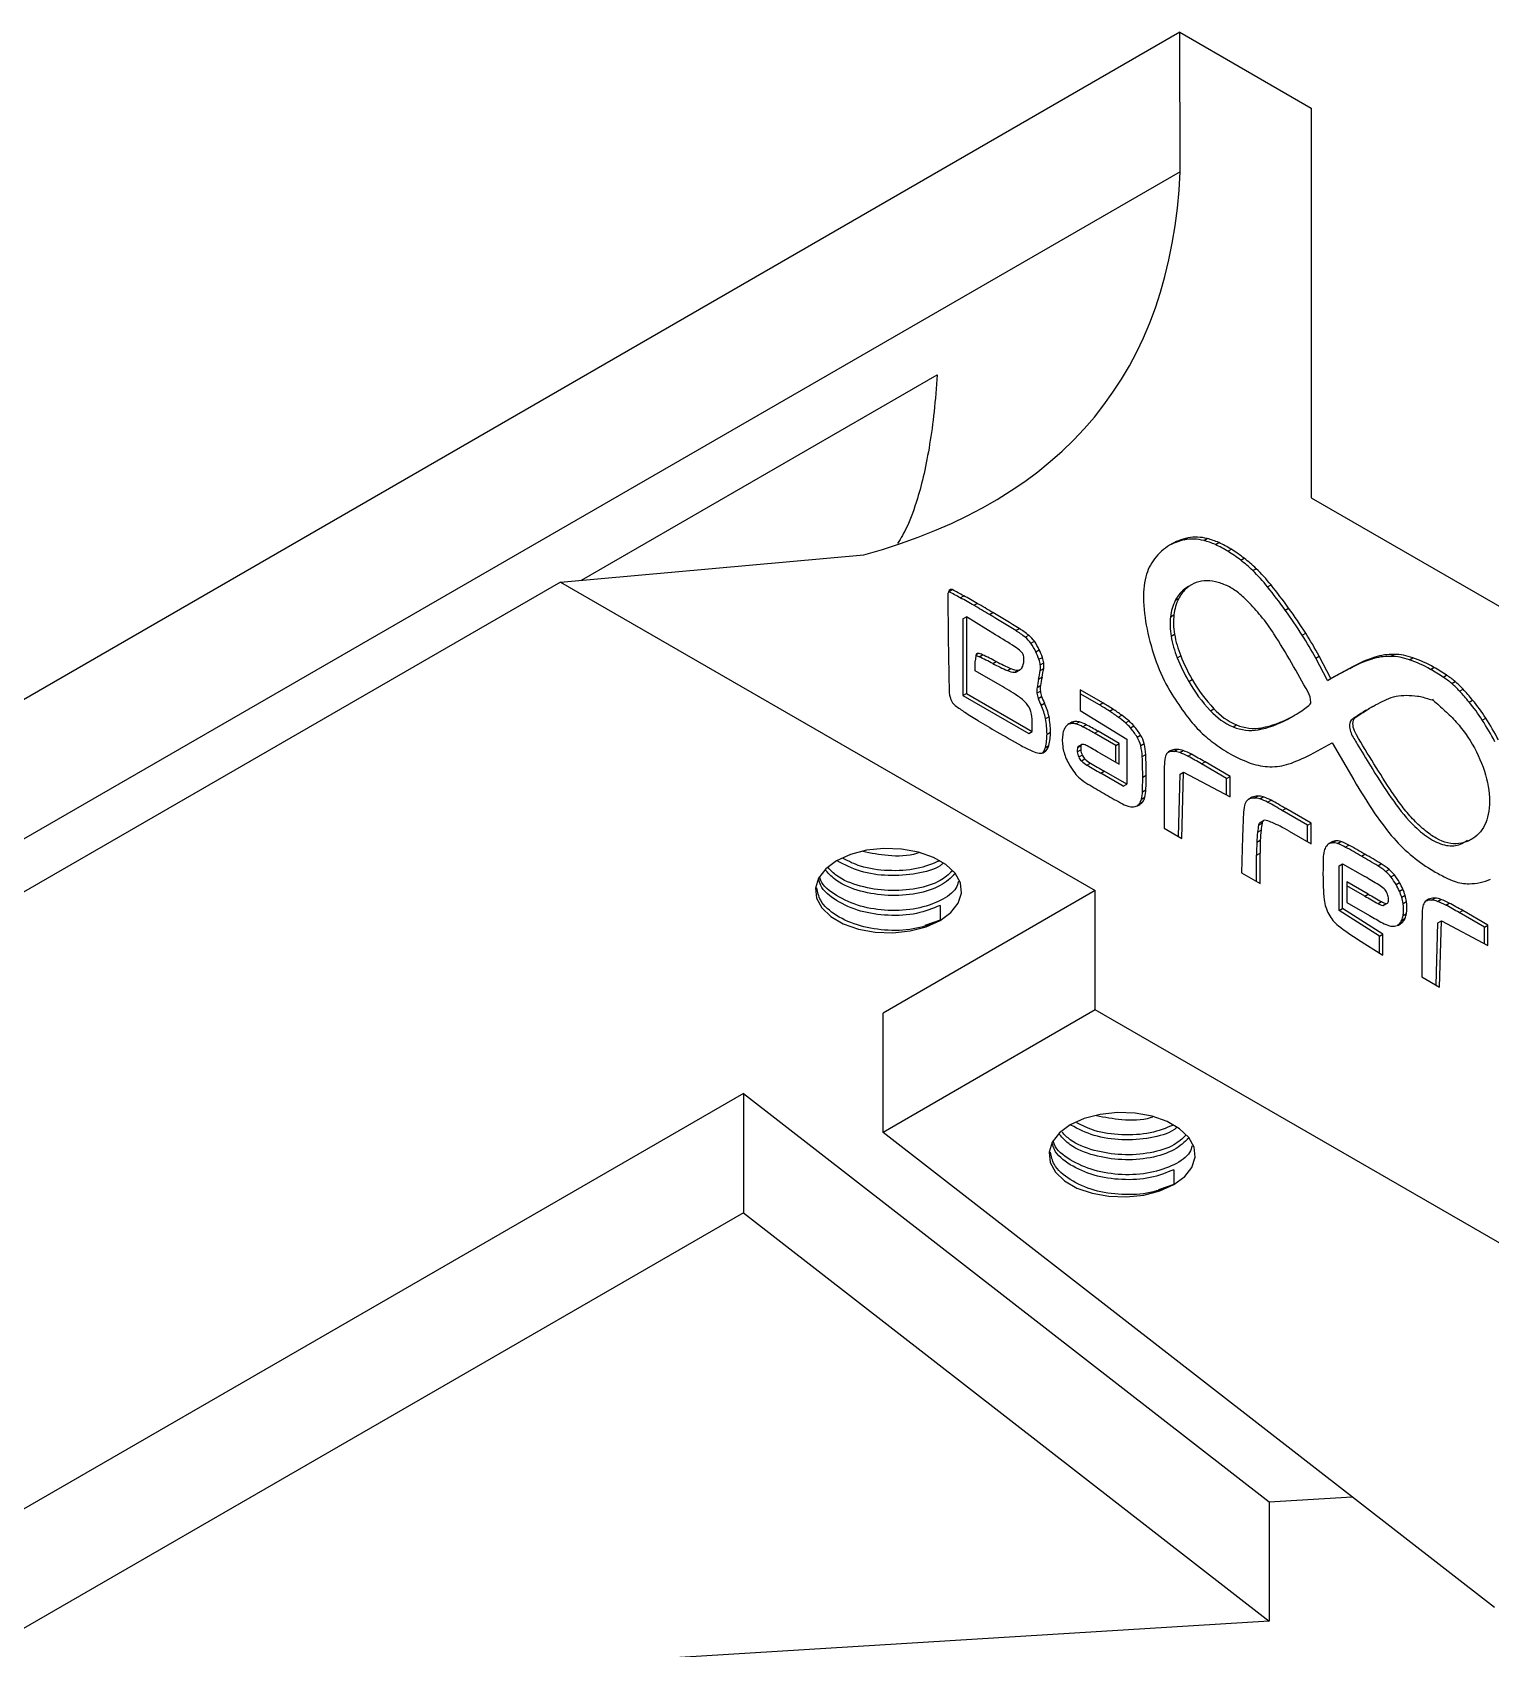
# Model space of a CAD drawing. Header units: millimetres. Extents: x 15 to 589, y 5 to 415.
# Drawn here: x 403 to 432.9, y 114.82 to 147.97 of the extents above; entities that cross this region are included whole.
import ezdxf

# ---------------------------------------------------------------- set-up
doc = ezdxf.new("R2010")
doc.units = ezdxf.units.MM

msp = doc.modelspace()

# ---------------------------------------------------------------- linework, layer by layer
at = {"color": 7, "linetype": 'Continuous', "lineweight": 25}
for p, q in [((426.52961, 147.97389), (356.52604, 107.56169)), ((426.53421, 145.11335), (426.52961, 147.97389)), ((426.52961, 147.97389), (429.22203, 146.41959)), ((429.22203, 146.41959), (429.22203, 138.42872)), ((426.53421, 145.11335), (356.53064, 104.70115)), ((414.25997, 136.73698), (421.55545, 140.94857)), ((429.22203, 138.42872), (441.05804, 131.59593)), ((426.62518, 137.563), (426.69589, 137.60382)), ((427.01801, 137.54861), (427.08872, 137.58943)), ((427.25563, 137.46591), (427.32634, 137.50673)), ((427.51402, 137.3284), (427.58473, 137.36922)), ((413.83117, 136.69864), (420.0463, 137.25436)), ((427.77559, 137.14658), (427.8463, 137.1874)), ((428.02275, 136.93161), (428.09346, 136.97243)), ((413.83117, 136.69864), (343.8276, 96.28644)), ((413.83117, 136.69864), (424.79458, 130.3696)), ((426.76552, 136.64316), (426.69481, 136.60234)), ((428.3265, 136.59856), (428.39721, 136.63938)), ((421.79153, 136.50123), (421.78689, 136.50347)), ((421.79153, 136.50123), (421.86224, 136.54205)), ((422.02635, 136.37536), (422.09706, 136.41618)), ((426.43359, 136.31834), (426.5043, 136.35916)), ((426.5689, 136.50535), (426.63961, 136.54617)), ((422.07954, 135.94043), (422.15025, 135.98126)), ((422.07954, 135.94043), (422.07954, 134.37415)), ((422.15025, 135.98126), (422.15025, 134.41497)), ((422.74937, 135.61508), (422.15025, 135.98126)), ((422.30275, 136.22035), (422.37346, 136.26117)), ((422.62261, 136.03172), (422.69333, 136.07254)), ((426.33553, 135.98537), (426.40624, 136.02619)), ((428.68802, 136.12394), (428.75873, 136.16476)), ((423.16353, 135.70295), (423.23424, 135.74377)), ((423.35923, 135.56459), (423.42994, 135.60541)), ((426.34847, 135.58933), (426.41918, 135.63015)), ((429.03877, 135.60687), (429.10948, 135.64769)), ((423.47368, 135.44143), (423.54439, 135.48225)), ((423.57394, 135.26968), (423.64465, 135.3105)), ((422.3346, 134.87624), (422.3346, 135.08111)), ((422.41113, 135.16603), (422.48185, 135.20685)), ((422.69292, 135.02549), (422.76363, 135.06631)), ((423.63958, 135.11273), (423.71029, 135.15355)), ((423.66673, 134.99904), (423.73744, 135.03986)), ((426.47514, 135.1418), (426.54585, 135.18262)), ((429.31283, 135.1369), (429.38354, 135.17772)), ((429.55412, 134.68106), (429.31283, 135.1369)), ((429.62483, 134.72188), (429.38354, 135.17772)), ((430.08334, 134.96695), (429.62483, 134.72188)), ((430.01263, 134.92613), (430.08334, 134.96695)), ((430.45806, 135.11636), (430.52877, 135.15718)), ((430.84782, 135.17372), (430.91853, 135.21454)), ((431.23453, 135.10409), (431.30524, 135.14491)), ((431.66586, 134.90655), (431.73657, 134.94737)), ((422.84464, 134.5818), (422.3346, 134.87624)), ((422.99323, 134.88225), (423.06394, 134.92307)), ((423.14158, 134.84964), (423.21229, 134.89046)), ((423.18488, 134.86145), (423.25559, 134.90227)), ((423.63214, 134.70685), (423.70285, 134.74767)), ((423.66504, 134.88296), (423.73575, 134.92378)), ((426.70929, 134.65868), (426.78, 134.6995)), ((430.01263, 134.92613), (429.55412, 134.68106)), ((429.55412, 134.68106), (429.62483, 134.72188)), ((431.92739, 134.74662), (431.9981, 134.78744)), ((432.10403, 134.61527), (432.17474, 134.65609)), ((422.07954, 134.37415), (422.15025, 134.41497)), ((422.07954, 134.37415), (423.43145, 133.59371)), ((422.15025, 134.41497), (423.50216, 133.63453)), ((423.59702, 134.41912), (423.66773, 134.45994)), ((423.5994, 134.53297), (423.67011, 134.57379)), ((423.62232, 134.31116), (423.69303, 134.35198)), ((424.94931, 134.21833), (424.48538, 134.48615)), ((424.48538, 134.48615), (424.48538, 134.06635)), ((424.8786, 134.17751), (424.48538, 134.40451)), ((431.71942, 134.28753), (431.70967, 134.2819)), ((432.2628, 134.4622), (432.33351, 134.50302)), ((423.68286, 134.16933), (423.75357, 134.21015)), ((424.48538, 134.06635), (425.43786, 133.47504)), ((424.8786, 134.17751), (424.94931, 134.21833)), ((425.08285, 134.05269), (425.15356, 134.09352)), ((425.26478, 133.92674), (425.33549, 133.96756)), ((427.15299, 134.05959), (427.2237, 134.10041)), ((428.80483, 133.9222), (428.87554, 133.96302)), ((430.48647, 134.14733), (430.39808, 134.09631)), ((432.45996, 134.23525), (432.53067, 134.27607)), ((423.43145, 133.59371), (423.50216, 133.63453)), ((423.50216, 133.63453), (423.50216, 133.83322)), ((423.77488, 133.89564), (423.84559, 133.93646)), ((423.80423, 133.5787), (423.87494, 133.61952)), ((424.29604, 133.79396), (424.36675, 133.83478)), ((424.39638, 133.78713), (424.46709, 133.82795)), ((424.53489, 133.73107), (424.6056, 133.77189)), ((424.78058, 133.59544), (424.85129, 133.63626)), ((425.28424, 133.38633), (424.85129, 133.63626)), ((425.41474, 133.80762), (425.48545, 133.84844)), ((425.51639, 133.7055), (425.5871, 133.74633)), ((427.62037, 133.7275), (427.69108, 133.76832)), ((428.13613, 133.66729), (428.20684, 133.70811)), ((428.72903, 133.87996), (428.79974, 133.92078)), ((432.72987, 133.86458), (432.80058, 133.9054)), ((423.77197, 133.30583), (423.84268, 133.34665)), ((424.43003, 133.30218), (424.50074, 133.343)), ((424.51608, 133.36522), (424.44537, 133.3244)), ((425.21353, 133.34551), (424.78058, 133.59544)), ((425.21353, 133.34551), (425.28424, 133.38633)), ((425.21353, 133.00138), (425.21353, 133.34551)), ((425.28424, 132.96056), (425.28424, 133.38633)), ((425.43786, 133.47504), (425.43786, 132.55255)), ((425.65239, 133.51621), (425.7231, 133.55703)), ((425.72549, 133.34268), (425.7962, 133.38351)), ((429.19857, 133.15626), (429.64821, 133.40066)), ((429.64821, 133.40066), (430.09341, 132.63968)), ((424.42575, 133.21485), (424.49647, 133.25567)), ((424.45502, 133.10952), (424.52573, 133.15034)), ((424.51122, 133.02967), (424.58193, 133.07049)), ((424.62392, 132.94467), (424.69464, 132.98549)), ((424.88052, 133.19362), (425.28424, 132.96056)), ((425.75869, 133.11691), (425.8294, 133.15773)), ((426.2972, 133.21149), (426.36791, 133.25231)), ((426.40481, 133.22479), (426.47552, 133.26561)), ((426.52549, 133.19905), (426.59621, 133.23987)), ((426.69411, 133.12351), (426.76482, 133.16433)), ((426.97316, 132.96834), (427.04387, 133.00916)), ((427.48721, 132.67159), (426.97316, 132.96834)), ((427.55792, 132.71241), (427.04387, 133.00916)), ((424.90626, 132.7778), (424.97697, 132.81862)), ((425.36715, 132.51173), (424.90626, 132.7778)), ((425.43786, 132.55255), (424.97697, 132.81862)), ((425.76658, 132.69788), (425.83729, 132.7387)), ((426.50162, 131.47721), (426.53472, 132.7602)), ((426.53472, 132.7602), (426.60543, 132.80102)), ((426.57025, 131.43759), (426.60543, 132.80102)), ((426.60543, 132.80102), (427.55792, 132.29261)), ((427.48721, 132.67159), (427.55792, 132.71241)), ((427.48721, 132.33036), (427.48721, 132.67159)), ((427.55792, 132.29261), (427.55792, 132.71241)), ((425.36715, 132.51173), (425.43786, 132.55255)), ((425.76145, 132.39685), (425.83216, 132.43767)), ((426.206, 132.42331), (426.206, 131.64787)), ((428.05108, 132.26733), (428.12179, 132.30815)), ((428.16668, 132.25064), (428.23739, 132.29146)), ((425.697, 132.15048), (425.76771, 132.1913)), ((425.74112, 132.24297), (425.81183, 132.28379)), ((428.32848, 132.18019), (428.39919, 132.22101)), ((428.62747, 132.01333), (428.69818, 132.05415)), ((429.14638, 131.71377), (428.62747, 132.01333)), ((429.21709, 131.75459), (428.69818, 132.05415)), ((426.206, 131.64787), (426.57025, 131.43759)), ((428.14369, 131.71349), (428.2144, 131.75431)), ((428.17546, 131.76335), (428.24617, 131.80417)), ((429.14638, 131.71377), (429.21709, 131.75459)), ((429.14638, 131.36965), (429.14638, 131.71377)), ((429.21709, 131.32882), (429.21709, 131.75459)), ((427.81349, 131.47124), (427.79253, 130.73198)), ((428.10643, 131.36152), (428.17714, 131.40234)), ((428.12127, 131.56648), (428.19198, 131.6073)), ((428.7685, 131.58779), (429.21709, 131.32882)), ((429.64849, 131.34602), (429.7192, 131.38684)), ((429.75782, 131.33348), (429.82853, 131.3743)), ((429.91999, 131.26206), (429.9907, 131.30289)), ((432.43456, 131.38081), (432.52295, 131.43183)), ((428.10172, 131.09632), (428.17243, 131.13714)), ((428.10172, 130.55349), (428.10172, 131.09632)), ((428.17243, 130.51267), (428.17243, 131.13714)), ((430.25249, 131.07522), (430.3232, 131.11605)), ((427.79253, 130.73198), (428.17243, 130.51267)), ((429.79161, 130.88004), (429.86232, 130.92086)), ((429.79161, 129.95754), (429.79161, 130.88004)), ((429.86232, 129.99836), (429.86232, 130.92086)), ((429.86232, 130.92086), (430.32322, 130.65479)), ((430.585, 130.87817), (430.65571, 130.91899)), ((430.74717, 130.76233), (430.81788, 130.80315)), ((430.8565, 130.64865), (430.92721, 130.68947)), ((424.79458, 130.3696), (420.44152, 127.85662)), ((424.79458, 127.91997), (424.79458, 130.3696)), ((430.38892, 130.29754), (429.9545, 130.54832)), ((429.9545, 130.54832), (429.9545, 130.12256)), ((430.31821, 130.25672), (429.9545, 130.46668)), ((430.96197, 130.49147), (431.03268, 130.5323)), ((431.02957, 130.35892), (431.10029, 130.39974)), ((421.6126, 130.06349), (421.6126, 129.75729)), ((429.79161, 129.95754), (429.86232, 129.99836)), ((430.69191, 129.47749), (429.86232, 129.99836)), ((429.9545, 130.12256), (430.41817, 129.85488)), ((430.31821, 130.25672), (430.38892, 130.29754)), ((430.59223, 130.10188), (430.66294, 130.1427)), ((430.68842, 130.06558), (430.75913, 130.1064)), ((430.71217, 130.06882), (430.78288, 130.10964)), ((431.07644, 130.23178), (431.14715, 130.2726)), ((431.10368, 130.10547), (431.17439, 130.14629)), ((431.58197, 130.16066), (431.65268, 130.20148)), ((431.68958, 130.17396), (431.76029, 130.21478)), ((431.81027, 130.14822), (431.88098, 130.18904)), ((431.97888, 130.07268), (432.04959, 130.1135)), ((421.6126, 129.75977), (421.2989, 129.65212)), ((430.6212, 129.43667), (429.79161, 129.95754)), ((431.02957, 129.68799), (431.10028, 129.72881)), ((431.07644, 129.76103), (431.14715, 129.80185)), ((431.10368, 129.85589), (431.17439, 129.89671)), ((431.78639, 128.42638), (431.81949, 129.70937)), ((431.81949, 129.70937), (431.8902, 129.75019)), ((431.85502, 128.38676), (431.8902, 129.75019)), ((431.8902, 129.75019), (432.84269, 129.24178)), ((432.25793, 129.91751), (432.32864, 129.95833)), ((432.77198, 129.62076), (432.25793, 129.91751)), ((432.84269, 129.66158), (432.32864, 129.95833)), ((432.77198, 129.62076), (432.84269, 129.66158)), ((432.84269, 129.24178), (432.84269, 129.66158)), ((430.19428, 129.35655), (430.69191, 129.04318)), ((430.6212, 129.43667), (430.69191, 129.47749)), ((430.6212, 129.08771), (430.6212, 129.43667)), ((430.69191, 129.04318), (430.69191, 129.47749)), ((431.49077, 129.37247), (431.49077, 128.59703)), ((432.77198, 129.27952), (432.77198, 129.62076)), ((431.49077, 128.59703), (431.85502, 128.38676)), ((424.79458, 127.91997), (420.44152, 125.407)), ((420.44152, 125.407), (420.44152, 127.85662)), ((457.32149, 109.14259), (424.79458, 127.91997)), ((417.58247, 126.20613), (361.50725, 93.8346)), ((417.58247, 126.20613), (428.36129, 117.8298)), ((417.58247, 126.20613), (417.58247, 123.75651)), ((432.97907, 115.66394), (420.44152, 125.407)), ((426.40376, 124.34017), (426.09006, 124.23252)), ((426.40376, 124.64389), (426.40376, 124.33769)), ((417.58247, 123.75651), (361.50725, 91.38498)), ((417.58247, 123.75651), (428.36129, 115.38018)), ((428.36129, 117.8298), (430.05785, 117.93405)), ((428.36129, 117.8298), (428.36129, 115.38018)), ((428.36129, 115.38018), (415.27897, 114.57627))]:
    msp.add_line(p, q, dxfattribs=at)
at = {"color": 8, "linetype": 'Continuous', "lineweight": 25}
for p, q in [((422.35259, 135.21081), (422.38921, 135.23195)), ((427.9381, 132.24242), (428.00686, 132.28211))]:
    msp.add_line(p, q, dxfattribs=at)
at = {"color": 7, "linetype": 'Continuous', "lineweight": 25, "flags": 128}
for points in [[(421.6126, 129.75729), (421.83561, 129.92162), (421.98402, 130.11198), (422.04921, 130.31731), (422.02737, 130.52568), (421.91979, 130.72498), (421.73272, 130.90363), (421.47702, 131.05124), (421.16756, 131.15924), (420.82232, 131.22134), (420.46137, 131.23395), (420.10569, 131.19632), (419.77594, 131.11064), (419.49128, 130.9819), (419.26827, 130.81757), (419.11986, 130.62721), (419.05468, 130.42188), (419.07651, 130.21351), (419.18409, 130.01421), (419.37117, 129.83556), (419.62686, 129.68795), (419.93632, 129.57995), (420.28156, 129.51785), (420.64251, 129.50524), (420.9982, 129.54287), (421.32795, 129.62855), (421.6126, 129.75729)], [(426.40376, 124.33769), (426.62677, 124.50201), (426.77518, 124.69238), (426.84036, 124.89771), (426.81853, 125.10608), (426.71095, 125.30538), (426.52388, 125.48403), (426.26818, 125.63164), (425.95872, 125.73964), (425.61348, 125.80174), (425.25253, 125.81434), (424.89685, 125.77672), (424.56709, 125.69104), (424.28244, 125.5623), (424.05943, 125.39797), (423.91102, 125.20761), (423.84584, 125.00228), (423.86767, 124.7939), (423.97525, 124.5946), (424.16233, 124.41596), (424.41802, 124.26835), (424.72748, 124.16035), (425.07272, 124.09825), (425.43367, 124.08564), (425.78936, 124.12327), (426.11911, 124.20895), (426.40376, 124.33769)]]:
    msp.add_lwpolyline(points, dxfattribs=at)
at = {"color": 7, "linetype": 'Continuous', "lineweight": 25}
for centre, radius, start, end in [((426.91784, 136.48283), 1.14275, 101.199261, 121.750005), ((426.85992, 136.71277), 0.90602, 75.372215, 100.430376), ((426.94693, 136.44942), 1.18649, 122.095566, 142.207125), ((426.84889, 136.4359), 1.14909, 101.226181, 117.80032), ((426.78921, 136.67195), 0.90602, 75.372215, 100.430376), ((426.68965, 136.22229), 1.36636, 65.529499, 76.094729), ((426.76036, 136.26311), 1.36636, 65.529499, 76.094729), ((426.31057, 135.3786), 2.29129, 58.316356, 65.64062), ((426.38128, 135.41942), 2.29129, 58.316356, 65.64062), ((425.99229, 134.8602), 2.8996, 52.047154, 58.344844), ((426.063, 134.90102), 2.8996, 52.047154, 58.344844), ((426.83231, 136.55226), 1.03295, 142.818918, 165.714793), ((425.89474, 134.73451), 3.05871, 45.915001, 52.054142), ((425.96545, 134.77533), 3.05871, 45.915001, 52.054142), ((425.48226, 134.30955), 3.65093, 38.82677, 45.905138), ((425.55297, 134.35037), 3.65093, 38.82677, 45.905138), ((427.4276, 136.39959), 1.64751, 165.677581, 183.503432), ((426.99835, 136.07805), 0.60581, 120.068854, 135.143921), ((427.06615, 136.12244), 0.60124, 114.653446, 135.189264), ((427.06979, 136.10568), 0.61799, 94.26533, 114.311655), ((427.07859, 135.9553), 0.76861, 76.662014, 94.086156), ((426.96946, 135.47449), 1.26164, 65.660767, 76.877007), ((427.03367, 135.62388), 1.09907, 52.697721, 65.500977), ((419.99639, 129.87859), 10.70275, 35.699078, 38.893437), ((420.0671, 129.91941), 10.70275, 35.699078, 38.893437), ((421.89919, 136.4406), 0.12834, 125.772311, 185.907334), ((527.23753, 136.85816), 105.46688, 180.2340179, 180.7758508), ((410.71169, 115.54932), 23.70117, 61.485035, 62.129121), ((421.84079, 136.50903), 0.03938, 56.991933, 114.962163), ((410.7824, 115.59014), 23.70117, 61.485035, 62.129121), ((416.35797, 125.9441), 11.87189, 59.950796, 61.480211), ((416.42869, 125.98492), 11.87189, 59.950796, 61.480211), ((429.66754, 136.5035), 3.88975, 183.014958, 192.684658), ((427.30793, 135.87992), 0.9781, 153.369021, 173.810569), ((427.37864, 135.92074), 0.9781, 153.369021, 173.810569), ((427.11114, 135.97055), 0.7616, 135.395877, 152.828314), ((427.18185, 136.01137), 0.7616, 135.395877, 152.828314), ((426.58356, 135.02295), 1.84987, 43.716036, 52.887694), ((423.65359, 132.20072), 5.918, 39.963008, 43.861061), ((411.26606, 117.1394), 22.04294, 58.989068, 59.954312), ((411.33677, 117.18022), 22.04294, 58.989068, 59.954312), ((389.54668, 81.00456), 64.20285, 58.4257119, 58.9906072), ((389.61739, 81.04538), 64.20285, 58.4257119, 58.9906072), ((427.72087, 135.83243), 1.39376, 173.700044, 190.044915), ((427.79158, 135.87325), 1.39376, 173.700044, 190.044915), ((425.5557, 133.79745), 3.43453, 32.358212, 39.927585), ((419.3214, 129.39261), 11.53449, 32.598916, 35.702964), ((419.39211, 129.43343), 11.53449, 32.598916, 35.702964), ((400.19053, 98.70653), 43.2567, 57.946542, 58.566347), ((422.14813, 134.05908), 1.93218, 51.185317, 58.297029), ((422.21885, 134.0999), 1.93218, 51.185317, 58.297029), ((423.04368, 135.13172), 0.61121, 34.994035, 50.804725), ((430.57632, 136.70153), 4.81984, 192.609094, 200.967754), ((428.58726, 136.0021), 2.19975, 189.734818, 201.871914), ((413.66795, 126.24951), 17.51608, 30.133311, 32.402153), ((423.45879, 132.03806), 6.62364, 27.894579, 32.60197), ((423.5295, 132.07888), 6.62364, 27.894579, 32.60197), ((525.74048, 136.83786), 103.96969, 180.775838, 181.3274762), ((422.68607, 134.64001), 0.86256, 47.3211, 57.674417), ((423.14928, 135.14435), 0.17779, 15.366125, 46.885405), ((422.97297, 135.0909), 0.61121, 34.994035, 50.804725), ((422.55533, 134.79017), 1.12584, 25.208824, 35.342859), ((422.62604, 134.83099), 1.12584, 25.208824, 35.342859), ((421.8996, 134.48853), 1.92895, 20.166972, 25.221828), ((428.51655, 135.96128), 2.19975, 189.734818, 201.871914), ((422.82921, 135.08478), 0.49462, 166.861378, 180.425195), ((422.2978, 134.93839), 0.2543, 63.533725, 79.199845), ((422.38794, 135.1911), 0.04087, 88.216178, 171.395611), ((422.37593, 134.9994), 0.23293, 62.954532, 86.732406), ((415.94476, 121.84859), 14.80433, 62.882098, 64.100795), ((416.01547, 121.88942), 14.80433, 62.882098, 64.100795), ((425.34294, 140.19507), 5.80923, 242.859507, 246.14162), ((425.41365, 140.23589), 5.80923, 242.859507, 246.14162), ((423.21088, 134.98003), 0.08958, 270.901824, 334.110972), ((422.93805, 135.11696), 0.39483, 333.521421, 355.046898), ((423.02845, 135.10784), 0.30399, 355.2877, 15.965738), ((421.82889, 134.44771), 1.92895, 20.166972, 25.221828), ((423.19486, 134.94642), 0.4748, 6.36189, 20.503564), ((423.20822, 134.94766), 0.46138, 351.937816, 6.392809), ((423.26557, 134.98724), 0.4748, 6.36189, 20.503564), ((423.27893, 134.98848), 0.46138, 351.937816, 6.392809), ((429.14573, 136.15176), 3.28725, 200.942783, 212.190919), ((429.89988, 136.50331), 3.68545, 201.680339, 210.034182), ((429.97059, 136.54413), 3.68545, 201.680339, 210.034182), ((405.41625, 121.45922), 27.05744, 28.667543, 30.134299), ((431.3292, 132.45991), 2.79564, 108.156058, 118.09528), ((431.39991, 132.50073), 2.79564, 108.156058, 118.09528), ((430.82514, 133.97499), 1.19894, 88.916207, 107.828504), ((430.89585, 134.01581), 1.19894, 88.916207, 107.828504), ((430.81857, 133.90267), 1.27139, 70.903076, 88.681695), ((430.88928, 133.94349), 1.27139, 70.903076, 88.681695), ((430.47268, 132.87082), 2.35964, 59.624683, 71.163714), ((430.54339, 132.91164), 2.35964, 59.624683, 71.163714), ((428.51171, 129.38016), 6.43379, 57.187769, 59.918036), ((423.13982, 135.19544), 0.3458, 244.918216, 270.290592), ((423.21053, 135.23626), 0.3458, 244.918216, 270.290592), ((423.14008, 134.94046), 0.09083, 270.942668, 299.550556), ((426.21775, 134.12993), 2.64919, 167.421802, 171.249325), ((421.11885, 135.2675), 2.57507, 347.424788, 351.411776), ((426.28847, 134.17075), 2.64919, 167.421802, 171.249325), ((421.18956, 135.30832), 2.57507, 347.424788, 351.411776), ((429.49733, 136.25973), 3.21505, 209.866736, 223.182548), ((429.56804, 136.30055), 3.21505, 209.866736, 223.182548), ((428.441, 129.33934), 6.43379, 57.187769, 59.918036), ((431.00073, 133.31599), 1.70453, 49.663366, 57.067576), ((431.07144, 133.35681), 1.70453, 49.663366, 57.067576), ((430.97739, 133.28785), 1.74108, 42.414699, 49.677351), ((431.0481, 133.32867), 1.74108, 42.414699, 49.677351), ((422.19773, 134.45059), 0.39961, 183.066121, 211.024073), ((418.78224, 127.55122), 8.11985, 56.990131, 59.97986), ((422.7241, 133.6349), 0.87081, 40.819855, 56.415526), ((424.05827, 134.46643), 0.46367, 171.749868, 185.856153), ((424.03078, 134.46382), 0.43606, 185.884054, 200.493114), ((425.01763, 134.82286), 1.48618, 200.139289, 206.087182), ((424.12898, 134.50725), 0.46367, 171.749868, 185.856153), ((424.10149, 134.50464), 0.43606, 185.884054, 200.493114), ((425.08834, 134.86368), 1.48618, 200.139289, 206.087182), ((432.23106, 138.08639), 6.92896, 212.137489, 216.391251), ((428.77703, 134.22195), 0.43773, 1.831058, 29.784973), ((428.07918, 130.6286), 5.67443, 39.464315, 42.500159), ((428.14989, 130.66942), 5.67443, 39.464315, 42.500159), ((422.08415, 134.37348), 0.26264, 209.377503, 232.514999), ((424.97843, 138.29643), 5.13768, 233.526327, 236.173482), ((425.87492, 139.63402), 6.7479, 236.17237, 238.923273), ((423.06473, 133.92563), 0.42299, 16.058295, 41.178179), ((422.72002, 133.82464), 0.78219, 0.628445, 16.182965), ((422.72883, 133.69623), 1.06489, 10.792798, 26.37666), ((422.79954, 133.73705), 1.06489, 10.792798, 26.37666), ((422.44621, 129.96748), 4.86219, 57.16136, 59.982378), ((422.51692, 130.0083), 4.86219, 57.16136, 59.982378), ((423.2153, 131.16072), 3.44256, 53.463406, 57.146797), ((423.28601, 131.20154), 3.44256, 53.463406, 57.146797), ((423.63688, 131.67532), 2.85301, 49.613713, 53.460519), ((429.08008, 135.75954), 3.01196, 216.32258, 224.201864), ((428.1335, 134.9446), 1.32085, 222.069828, 247.140154), ((428.20421, 134.98542), 1.32085, 222.069828, 247.140154), ((427.44636, 136.4387), 2.85859, 298.257958, 301.940293), ((428.02506, 135.51012), 1.76445, 301.945781, 307.234412), ((427.76809, 135.84836), 2.18924, 307.232698, 310.769847), ((429.15586, 134.23171), 0.05882, 315.340371, 4.115391), ((429.44843, 131.75872), 3.89903, 32.69032, 39.432162), ((429.51914, 131.79954), 3.89903, 32.69032, 39.432162), ((434.86577, 154.5655), 24.17732, 238.939759, 239.999818), ((445.89626, 173.67325), 46.24036, 240.001384, 240.713513), ((422.08644, 133.57944), 1.71779, 359.975085, 10.606953), ((422.72392, 133.61726), 1.15102, 346.402516, 0.112632), ((422.15715, 133.62026), 1.71779, 359.975085, 10.606953), ((424.50903, 133.518), 0.3877, 156.667109, 171.292038), ((424.39775, 133.56608), 0.26648, 137.940494, 156.683285), ((424.41055, 133.55248), 0.2851, 120.11569, 137.63445), ((424.3489, 133.4893), 0.30922, 99.842884, 111.798036), ((424.4177, 133.53723), 0.30188, 99.716778, 119.837496), ((424.33114, 133.56907), 0.22762, 73.342148, 98.868907), ((424.40185, 133.60989), 0.22762, 73.342148, 98.868907), ((424.20247, 133.10895), 0.70536, 61.883115, 74.043302), ((424.27318, 133.14977), 0.70536, 61.883115, 74.043302), ((421.15739, 127.32232), 7.24428, 59.990423, 62.210145), ((421.2281, 127.36314), 7.24428, 59.990423, 62.210145), ((423.56617, 131.6345), 2.85301, 49.613713, 53.460519), ((424.83156, 133.12547), 0.89745, 40.263735, 49.47223), ((424.90227, 133.16629), 0.89745, 40.263735, 49.47223), ((424.41581, 132.77123), 1.44366, 31.067035, 40.327877), ((424.48652, 132.81205), 1.44366, 31.067035, 40.327877), ((428.64232, 135.32946), 2.39829, 224.127417, 233.274596), ((427.98158, 134.58263), 0.92829, 247.100818, 279.583697), ((428.05229, 134.62345), 0.92829, 247.100818, 279.583697), ((427.71277, 135.78043), 2.15513, 281.328959, 298.135206), ((427.78348, 135.82125), 2.15513, 281.328959, 298.135206), ((427.37557, 136.39804), 2.85877, 298.257983, 299.997213), ((427.69395, 130.62868), 5.98594, 27.819271, 32.723368), ((427.76466, 130.6695), 5.98594, 27.819271, 32.723368), ((424.4964, 135.51052), 2.48711, 240.628531, 246.587544), ((423.54508, 133.35617), 0.23241, 315.703781, 347.489835), ((423.6343, 133.38834), 0.21251, 302.335177, 348.686225), ((422.65321, 133.57643), 1.15102, 346.402516, 0.112632), ((424.97275, 133.45191), 0.85609, 171.618256, 188.381744), ((424.98533, 133.44638), 0.86777, 187.899462, 196.438668), ((424.66775, 133.24678), 0.2441, 166.882469, 187.51635), ((424.46322, 133.29566), 0.03383, 121.846313, 168.901668), ((424.73846, 133.2876), 0.2441, 166.882469, 187.51635), ((424.5317, 133.33776), 0.0314, 79.003321, 170.392035), ((424.48787, 133.08956), 0.28344, 60.36556, 79.87661), ((417.92974, 121.15494), 13.90119, 59.999116, 61.193759), ((425.10917, 133.18523), 0.63611, 14.33078, 31.353243), ((425.17988, 133.22605), 0.63611, 14.33078, 31.353243), ((424.64585, 133.06858), 1.11389, 2.48636, 14.245421), ((424.71656, 133.1094), 1.11389, 2.48636, 14.245421), ((429.40799, 136.36591), 3.68688, 233.369205, 239.880987), ((423.70669, 133.67592), 0.48978, 246.086625, 262.904334), ((423.66868, 133.35236), 0.16402, 262.119067, 298.909229), ((425.12065, 133.48526), 1.00856, 196.38183, 204.086234), ((425.50218, 133.65432), 1.42586, 204.031131, 210.012713), ((424.79829, 133.26163), 0.37546, 187.157641, 203.899208), ((424.67233, 133.20275), 0.23647, 203.220104, 227.05054), ((424.869, 133.30245), 0.37546, 187.157641, 203.899208), ((425.00567, 133.56808), 0.73101, 227.436627, 238.518524), ((424.74304, 133.24357), 0.23647, 203.220104, 227.05054), ((425.07638, 133.6089), 0.73101, 227.436627, 238.518524), ((433.02196, 146.75251), 16.0896, 238.83132, 239.999233), ((414.52, 132.6956), 11.24659, 0.011609, 2.146834), ((414.59071, 132.73642), 11.24659, 0.011609, 2.146834), ((427.25676, 132.90475), 1.04728, 169.215278, 179.418212), ((426.40421, 133.07226), 0.17851, 136.714734, 170.826866), ((426.44263, 133.02606), 0.23827, 108.275581, 134.962324), ((426.38597, 132.93525), 0.29015, 86.276824, 107.813773), ((426.45668, 132.97607), 0.29015, 86.276824, 107.813773), ((426.37682, 132.79775), 0.42796, 69.671084, 86.250068), ((426.44753, 132.83857), 0.42796, 69.671084, 86.250068), ((426.09194, 132.00534), 1.27, 61.696103, 70.039133), ((426.16265, 132.04616), 1.27, 61.696103, 70.039133), ((422.05001, 124.44322), 9.84455, 59.994074, 61.852447), ((422.12072, 124.48404), 9.84455, 59.994074, 61.852447), ((428.7593, 135.23139), 2.38003, 239.683629, 251.12081), ((428.40462, 134.17592), 1.2666, 250.852878, 268.640672), ((428.39779, 134.08611), 1.17666, 268.869459, 287.963491), ((427.91823, 135.51472), 2.68358, 288.296147, 298.496259), ((425.47552, 133.63778), 1.3945, 209.972217, 217.755423), ((424.93893, 133.21879), 0.71371, 217.537219, 230.224572), ((425.37829, 133.75327), 1.40561, 230.398782, 238.529296), ((432.95125, 146.71169), 16.0896, 238.83132, 239.999233), ((417.03079, 132.6964), 8.73579, 358.03498, 0.009742), ((417.1015, 132.73722), 8.73579, 358.03498, 0.009742), ((460.29632, 132.42433), 34.09032, 179.17464, 180.001716), ((441.55775, 139.34595), 13.28176, 210.326271, 213.861548), ((433.47232, 147.07079), 16.98987, 238.694952, 239.998427), ((433.13996, 146.49501), 16.32505, 239.99816, 241.336789), ((425.00283, 132.41879), 0.75894, 346.60452, 358.343334), ((425.07354, 132.45961), 0.75894, 346.60452, 358.343334), ((428.1421, 131.95179), 0.35694, 93.263083, 112.265313), ((428.13626, 131.99967), 0.30882, 70.884684, 92.6865), ((427.91756, 131.33592), 1.00764, 61.446647, 71.493833), ((425.78743, 133.03608), 0.98874, 241.093271, 251.375586), ((425.55352, 132.32987), 0.24485, 250.469192, 276.441185), ((425.54449, 132.37016), 0.28593, 277.33383, 299.771053), ((425.45951, 132.34545), 0.30726, 308.322545, 320.614642), ((425.53613, 132.3804), 0.29898, 300.185592, 320.763998), ((425.51655, 132.29332), 0.23015, 321.633965, 347.361442), ((425.58726, 132.33414), 0.23015, 321.633965, 347.361442), ((428.81963, 131.89248), 0.98986, 166.877529, 177.644193), ((428.05396, 132.07563), 0.20267, 136.512161, 168.158813), ((428.12526, 131.99752), 0.30824, 112.588316, 135.098798), ((428.07139, 131.91097), 0.35694, 93.263083, 112.265313), ((428.06555, 131.95885), 0.30882, 70.884684, 92.6865), ((427.84685, 131.2951), 1.00764, 61.446647, 71.493833), ((422.78941, 121.90329), 11.67458, 59.995637, 61.676122), ((422.86012, 121.94411), 11.67458, 59.995637, 61.676122), ((454.28198, 130.72209), 26.47909, 177.378527, 178.378753), ((429.87234, 131.3746), 1.76155, 168.908215, 173.746523), ((428.21394, 131.70379), 0.07092, 122.866131, 172.13311), ((429.94305, 131.41542), 1.76155, 168.908215, 173.746523), ((428.28465, 131.74461), 0.07092, 122.866131, 172.13311), ((428.27757, 131.74375), 0.0681, 69.857681, 117.460476), ((427.88598, 130.46952), 1.40104, 67.431969, 72.768565), ((427.61605, 129.81918), 2.10519, 62.689289, 67.440728), ((426.54528, 127.73954), 4.44429, 59.984043, 62.724849), ((434.62373, 134.68822), 4.92861, 213.8131, 221.193378), ((435.47997, 131.09768), 7.37825, 177.950725, 180.010572), ((430.87804, 131.26395), 2.77332, 173.737322, 177.983928), ((435.55068, 131.1385), 7.37825, 177.950725, 180.010572), ((430.94875, 131.30477), 2.77332, 173.737322, 177.983928), ((429.76231, 131.09615), 0.29538, 120.200075, 141.307239), ((429.68672, 131.05511), 0.29341, 97.486237, 111.419139), ((429.7557, 131.10325), 0.28593, 97.33383, 119.771053), ((429.67596, 131.10271), 0.24485, 70.469192, 96.441185), ((429.74667, 131.14353), 0.24485, 70.469192, 96.441185), ((429.44205, 130.39651), 0.98874, 61.093271, 71.375586), ((429.51276, 130.43733), 0.98874, 61.093271, 71.375586), ((422.16023, 116.9784), 16.32505, 59.99816, 61.336789), ((433.34956, 133.56529), 3.23025, 221.090159, 230.670191), ((440.09616, 130.70269), 10.63327, 178.26062, 180.007577), ((430.28947, 131.00463), 0.82194, 167.261175, 178.548587), ((429.71638, 131.13757), 0.23366, 142.193818, 168.071564), ((422.08952, 116.93758), 16.32505, 59.99816, 61.336789), ((421.75716, 116.3618), 16.98987, 58.694952, 59.998427), ((421.82787, 116.40262), 16.98987, 58.694952, 59.998427), ((433.3437, 133.55739), 3.22042, 230.661715, 240.063446), ((435.22431, 130.70824), 5.76142, 180.069126, 185.248514), ((422.27823, 116.7209), 16.0896, 58.83132, 59.999233), ((429.85118, 129.67932), 1.40561, 50.398782, 58.529296), ((429.92189, 129.72014), 1.40561, 50.398782, 58.529296), ((430.29055, 130.2138), 0.71371, 37.53719, 50.224571), ((430.36126, 130.25462), 0.71371, 37.53719, 50.224571), ((429.75396, 129.79481), 1.3945, 29.972217, 37.755407), ((429.82467, 129.83563), 1.3945, 29.972217, 37.755407), ((434.33513, 135.31729), 5.24032, 240.272385, 243.219736), ((432.68787, 132.04748), 1.57902, 243.121432, 250.250059), ((430.2238, 129.86451), 0.73101, 47.436627, 58.518524), ((430.55714, 130.22984), 0.23647, 23.220104, 47.05054), ((430.43119, 130.17096), 0.37546, 7.157641, 23.899208), ((429.7273, 129.77827), 1.42586, 24.030794, 30.012715), ((430.10883, 129.94733), 1.00855, 16.381821, 24.085783), ((429.79801, 129.81909), 1.42586, 24.030794, 30.012715), ((430.17954, 129.98815), 1.00855, 16.381821, 24.085783), ((432.45861, 131.40482), 0.8967, 250.161291, 260.272948), ((432.44097, 131.30409), 0.79443, 260.300057, 271.15016), ((432.43861, 131.7005), 1.19082, 270.880511, 292.828517), ((430.26141, 130.26628), 0.77902, 186.269723, 209.2306), ((438.80762, 144.96074), 16.97876, 239.999862, 241.062009), ((438.87834, 145.00156), 16.97876, 239.999862, 241.062009), ((430.75521, 130.38819), 0.32945, 240.350813, 258.303799), ((430.82592, 130.42901), 0.32945, 240.350813, 258.303799), ((430.69601, 130.09859), 0.03387, 257.043097, 298.483538), ((430.7667, 130.13787), 0.03237, 256.484007, 347.6994), ((430.58294, 130.18794), 0.22278, 345.186024, 7.687164), ((430.24415, 129.98621), 0.86777, 7.899462, 16.438668), ((430.25673, 129.98068), 0.85609, 351.618256, 8.381744), ((430.31486, 130.02703), 0.86777, 7.899462, 16.438668), ((430.32744, 130.0215), 0.85609, 351.618256, 8.381744), ((432.54153, 129.85392), 1.04728, 169.215278, 179.418212), ((431.68898, 130.02143), 0.17851, 136.714734, 170.826866), ((431.7274, 129.97523), 0.23827, 108.275581, 134.962324), ((431.67074, 129.88442), 0.29015, 86.276824, 107.813773), ((431.74145, 129.92524), 0.29015, 86.276824, 107.813773), ((431.66159, 129.74692), 0.42796, 69.671084, 86.250068), ((431.7323, 129.78774), 0.42796, 69.671084, 86.250068), ((431.37671, 128.95451), 1.27, 61.696103, 70.039133), ((431.44742, 128.99533), 1.27, 61.696103, 70.039133), ((427.33478, 121.39239), 9.84455, 59.994074, 61.852447), ((427.40549, 121.43321), 9.84455, 59.994074, 61.852447), ((430.25623, 130.2445), 0.76405, 207.994774, 231.289021), ((432.99776, 133.79498), 5.24969, 232.175234, 237.721982), ((434.94229, 137.68879), 9.04642, 239.99338, 241.925556), ((431.0506, 130.38379), 0.76946, 241.620879, 253.281605), ((430.89855, 129.86684), 0.23065, 252.514841, 278.278426), ((430.88431, 129.93314), 0.29834, 279.152235, 299.823114), ((430.81438, 129.88493), 0.29171, 308.383256, 317.534672), ((430.83172, 129.8665), 0.26648, 317.940494, 336.683285), ((430.88964, 129.92092), 0.2851, 300.11569, 317.63445), ((430.72045, 129.91458), 0.3877, 336.667109, 351.292038), ((430.90243, 129.90733), 0.26648, 317.940494, 336.683285), ((430.79116, 129.9554), 0.3877, 336.667109, 351.292038), ((465.58109, 129.37349), 34.09032, 179.17464, 180.001716)]:
    msp.add_arc(centre, radius, start, end, dxfattribs=at)
msp.add_open_spline([(420.0463, 137.25436), (424.18853, 138.40422), (426.35117, 141.02388), (426.53421, 145.11335)], degree=3, dxfattribs=at)
for points, knots in [([(421.55545, 140.94857), (421.53475, 140.6916), (421.49333, 140.17763), (421.40033, 139.50607), (421.28606, 138.90988), (421.13307, 138.33533), (420.95384, 137.84407), (420.8071, 137.59753), (420.74161, 137.48749)], [0, 0, 0, 0, 0.1509718, 0.3019659, 0.45791538, 0.613898, 0.82766575, 1, 1, 1, 1]), ([(431.87522, 134.13774), (431.83567, 134.17353), (431.79599, 134.20887), (431.74639, 134.25305), (431.73399, 134.2641), (431.72159, 134.27514), (431.71663, 134.27956), (431.71395, 134.28275), (431.70929, 134.28265), (431.70806, 134.28024), (431.7031, 134.28149), (431.70062, 134.28219), (431.67828, 134.28817), (431.65842, 134.29349), (431.59876, 134.3099), (431.55883, 134.32166), (431.47886, 134.34569), (431.43958, 134.35407), (431.24785, 134.37909), (431.09866, 134.38252), (430.89386, 134.3415), (430.82947, 134.31927), (430.70683, 134.26343), (430.64639, 134.23394), (430.46814, 134.13991), (430.35352, 134.06978), (430.21299, 133.97766), (430.18505, 133.95896), (430.14339, 133.93049), (430.12869, 133.92204), (430.10439, 133.89773), (430.09476, 133.88186), (430.07484, 133.82535), (430.07425, 133.77604), (430.09539, 133.67158), (430.11797, 133.61669), (430.26492, 133.36417), (430.38483, 133.16613), (430.6293, 132.77089), (430.75482, 132.57561), (430.94816, 132.28702), (431.01339, 132.19126), (431.15273, 132.0097), (431.22569, 131.92302), (431.37708, 131.76104), (431.45572, 131.68625), (431.61609, 131.55159), (431.69821, 131.49092), (431.94539, 131.3524), (432.10877, 131.31484), (432.31899, 131.34285), (432.38412, 131.3641), (432.50717, 131.41934), (432.56477, 131.45434), (432.72044, 131.58651), (432.79629, 131.71579), (432.881, 132.03549), (432.88902, 132.22566), (432.83512, 132.63145), (432.7731, 132.84867), (432.59069, 133.27158), (432.47077, 133.47628), (432.26228, 133.75179), (432.18787, 133.83842), (432.03384, 133.996), (431.95432, 134.06616), (431.87522, 134.13774)], [0, 0, 0, 0, 0.015625, 0.015625, 0.01953125, 0.02050781, 0.02050781, 0.02148437, 0.02148437, 0.02246094, 0.02246094, 0.0234375, 0.0234375, 0.03125, 0.03125, 0.046875, 0.046875, 0.0625, 0.0625, 0.125, 0.125, 0.15625, 0.15625, 0.1875, 0.1875, 0.25, 0.25, 0.265625, 0.265625, 0.2734375, 0.2734375, 0.28125, 0.28125, 0.296875, 0.296875, 0.3125, 0.3125, 0.375, 0.375, 0.4375, 0.4375, 0.46875, 0.46875, 0.5, 0.5, 0.53125, 0.53125, 0.5625, 0.5625, 0.625, 0.625, 0.65625, 0.65625, 0.6875, 0.6875, 0.75, 0.75, 0.8125, 0.8125, 0.875, 0.875, 0.9375, 0.9375, 0.96875, 0.96875, 1, 1, 1, 1]), ([(430.40962, 134.09652), (430.38541, 134.08484), (430.29402, 134.04075), (430.18699, 133.96423), (430.07505, 133.89443), (430.00994, 133.83616), (430.00171, 133.72384), (430.04401, 133.56147), (430.21681, 133.30024), (430.46189, 132.87674), (430.80696, 132.33881), (431.17169, 131.83943), (431.54319, 131.49627), (431.87628, 131.30489), (432.19613, 131.26221), (432.35266, 131.35791), (432.43236, 131.40664)], [0, 0, 0, 0, 0.02712647, 0.10238081, 0.13194647, 0.16135281, 0.1867578, 0.21218037, 0.26300202, 0.36480625, 0.50052872, 0.63586934, 0.72621527, 0.81631817, 0.90647388, 1, 1, 1, 1]), ([(421.67087, 130.92573), (421.65216, 130.91015), (421.52955, 130.80812), (421.12935, 130.69982), (420.55761, 130.65646), (419.96033, 130.74211), (419.65682, 130.89807), (419.50478, 130.97619)], [0, 0, 0, 0, 0.04307649, 0.28222514, 0.52765524, 0.76337345, 1, 1, 1, 1]), ([(421.60482, 130.97949), (421.45347, 130.91804), (421.14427, 130.79248), (420.55378, 130.76191), (420.00614, 130.83353), (419.73738, 130.96885), (419.62139, 131.02724)], [0, 0, 0, 0, 0.26277317, 0.53687046, 0.80012147, 1, 1, 1, 1]), ([(421.17971, 131.14318), (421.16328, 131.13746), (420.98329, 131.07481), (420.55727, 131.0647), (420.19641, 131.13513), (420.02688, 131.16822)], [0, 0, 0, 0, 0.05056966, 0.55396507, 1, 1, 1, 1]), ([(421.98658, 130.55463), (421.97417, 130.50871), (421.93401, 130.36012), (421.63163, 130.15089), (421.14254, 129.98093), (420.55303, 129.94205), (419.96021, 130.03228), (419.4748, 130.25299), (419.18619, 130.48208), (419.14643, 130.62832), (419.1395, 130.6538)], [0, 0, 0, 0, 0.066671962, 0.215735975, 0.364799987, 0.51777929, 0.664705069, 0.816356938, 0.968008806, 1, 1, 1, 1]), ([(421.92491, 130.71667), (421.8324, 130.62937), (421.64406, 130.45166), (421.13801, 130.28825), (420.55223, 130.24746), (419.96749, 130.34052), (419.50194, 130.52864), (419.33625, 130.7107), (419.26929, 130.78426)], [0, 0, 0, 0, 0.169830997, 0.345749161, 0.526287962, 0.699682686, 0.878654913, 1, 1, 1, 1]), ([(421.86248, 130.76978), (421.78748, 130.70041), (421.61536, 130.54124), (421.1369, 130.39096), (420.55217, 130.34919), (419.96878, 130.4433), (419.5258, 130.61731), (419.37354, 130.78093), (419.32155, 130.8368)], [0, 0, 0, 0, 0.14494413, 0.33259277, 0.52517016, 0.7101271, 0.90103345, 1, 1, 1, 1]), ([(421.6126, 129.75729), (421.45905, 129.69495), (421.14791, 129.56863), (420.55119, 129.53474), (419.96234, 129.62403), (419.46789, 129.84361), (419.14391, 130.1289), (419.10041, 130.33703), (419.08242, 130.4231)], [0, 0, 0, 0, 0.17348947, 0.35153578, 0.52253665, 0.69903802, 0.87553938, 1, 1, 1, 1]), ([(421.6126, 130.06349), (421.45903, 130.00115), (421.14784, 129.87482), (420.55147, 129.841), (419.9613, 129.93005), (419.47194, 130.15052), (419.17318, 130.39765), (419.13231, 130.56363), (419.12131, 130.60832)], [0, 0, 0, 0, 0.18445086, 0.37374647, 0.55555149, 0.74320454, 0.93085759, 1, 1, 1, 1]), ([(425.97087, 125.72358), (425.95444, 125.71786), (425.77444, 125.65521), (425.34843, 125.6451), (424.98757, 125.71553), (424.81804, 125.74862)], [0, 0, 0, 0, 0.05056966, 0.55396507, 1, 1, 1, 1]), ([(426.71607, 125.29707), (426.62356, 125.20977), (426.43522, 125.03205), (425.92917, 124.86865), (425.34339, 124.82786), (424.75865, 124.92092), (424.2931, 125.10904), (424.1274, 125.2911), (424.06045, 125.36466)], [0, 0, 0, 0, 0.169831, 0.34574916, 0.52628796, 0.69968269, 0.87865491, 1, 1, 1, 1]), ([(426.65364, 125.35018), (426.57864, 125.28081), (426.40652, 125.12163), (425.92806, 124.97135), (425.34332, 124.92959), (424.75994, 125.0237), (424.31696, 125.19771), (424.1647, 125.36133), (424.11271, 125.41719)], [0, 0, 0, 0, 0.144944131, 0.332592772, 0.525170162, 0.710127096, 0.90103345, 1, 1, 1, 1]), ([(426.46203, 125.50613), (426.44332, 125.49055), (426.32071, 125.38851), (425.92051, 125.28021), (425.34877, 125.23686), (424.75149, 125.32251), (424.44798, 125.47846), (424.29594, 125.55659)], [0, 0, 0, 0, 0.04307649, 0.28222514, 0.52765524, 0.76337345, 1, 1, 1, 1]), ([(426.39597, 125.55989), (426.24463, 125.49843), (425.93543, 125.37288), (425.34493, 125.3423), (424.7973, 125.41393), (424.52854, 125.54924), (424.41255, 125.60764)], [0, 0, 0, 0, 0.26277317, 0.53687046, 0.80012147, 1, 1, 1, 1]), ([(426.40376, 124.33769), (426.25021, 124.27535), (425.93907, 124.14903), (425.34235, 124.11514), (424.7535, 124.20443), (424.25905, 124.424), (423.93507, 124.7093), (423.89157, 124.91743), (423.87358, 125.0035)], [0, 0, 0, 0, 0.17348947, 0.35153578, 0.52253665, 0.69903802, 0.87553938, 1, 1, 1, 1]), ([(426.40376, 124.64389), (426.25019, 124.58155), (425.939, 124.45522), (425.34263, 124.4214), (424.75245, 124.51045), (424.26309, 124.73092), (423.96434, 124.97805), (423.92347, 125.14403), (423.91247, 125.18872)], [0, 0, 0, 0, 0.18445086, 0.37374647, 0.55555149, 0.74320454, 0.93085759, 1, 1, 1, 1]), ([(426.77774, 125.13503), (426.76533, 125.08911), (426.72517, 124.94052), (426.42279, 124.73129), (425.9337, 124.56133), (425.34419, 124.52245), (424.75137, 124.61267), (424.26596, 124.83339), (423.97734, 125.06247), (423.93759, 125.20872), (423.93066, 125.23419)], [0, 0, 0, 0, 0.066671962, 0.215735975, 0.364799987, 0.51777929, 0.664705069, 0.816356938, 0.968008806, 1, 1, 1, 1])]:
    msp.add_open_spline(points, degree=3, knots=knots, dxfattribs=at)

doc.saveas('drawing.dxf')
